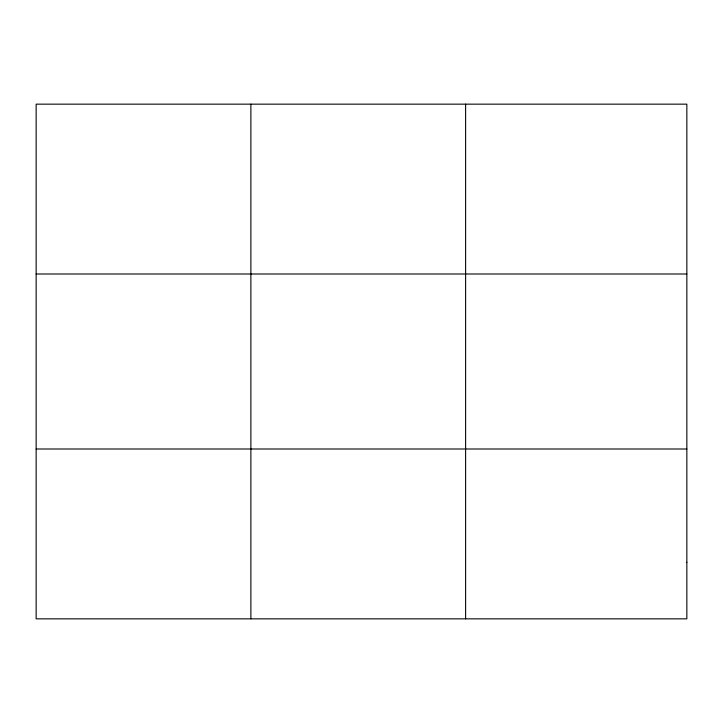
<?xml version="1.0" encoding="UTF-8"?>
<svg xmlns="http://www.w3.org/2000/svg" width="723" height="723" viewBox="0 0 723 723"><rect width="100%" height="100%" fill="white"/><g stroke="black" fill="none" stroke-linecap="round" stroke-linejoin="round"><path stroke-width="1.08" d="M250.881 104.157L250.881 618.843M465.612 104.157L465.612 618.843M36.15 273.999L686.85 273.999M36.15 449.001L686.85 449.001M686.85 562.232L686.85 618.843L36.15 618.843L36.15 104.157L686.85 104.157L686.85 562.232"/></g></svg>
